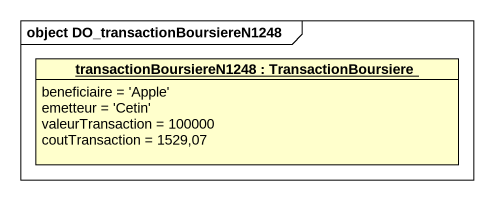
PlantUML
@startuml
mainframe object DO_transactionBoursiereN1248
hide circle
hide empty members
object "transactionBoursiereN1248 : TransactionBoursiere" as transactionBoursiereN1248 {
  beneficiaire = 'Apple'
  emetteur = 'Cetin'
  valeurTransaction = 100000
  coutTransaction = 1529,07
}
@enduml
